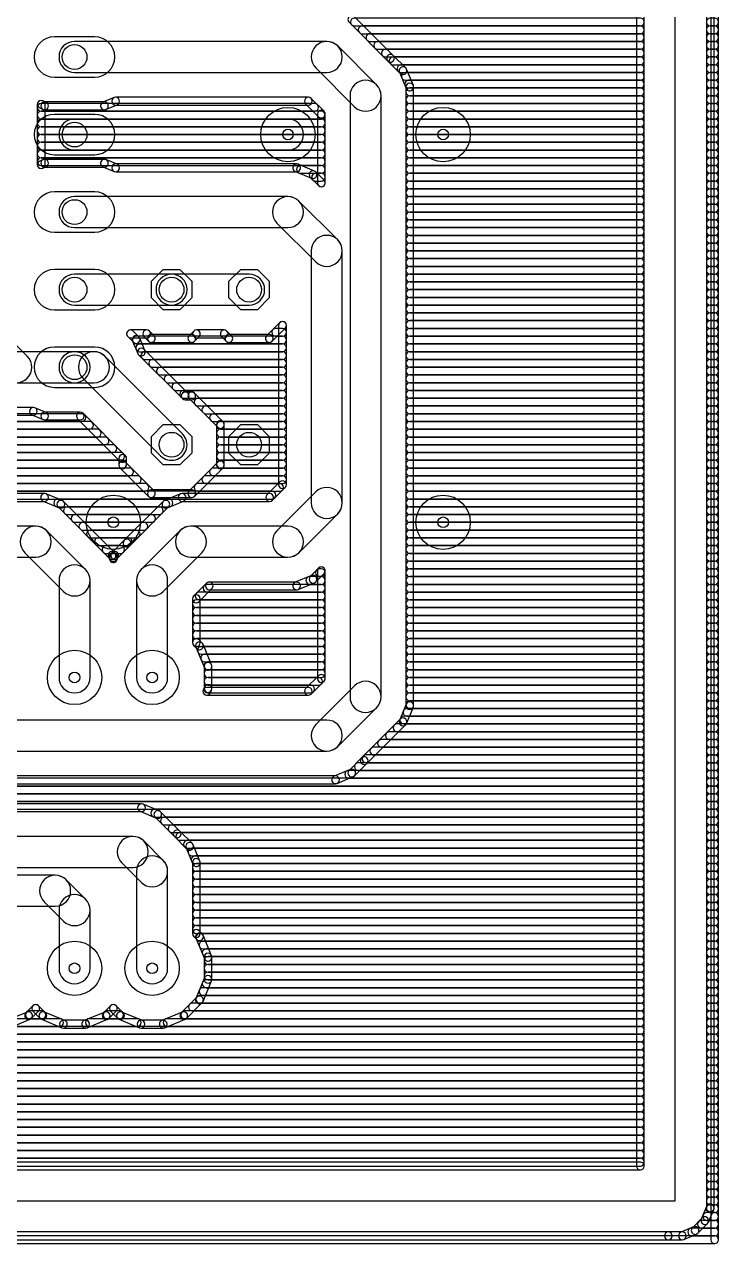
# Model space of a CAD drawing. Extents: x 43.1 to 124.6, y -1.4 to 78.4.
# Drawn here: x 101.86 to 124.59, y -1.4 to 38.53 of the extents above; entities that cross this region are included whole.
import ezdxf

# ---------------------------------------------------------------- set-up
doc = ezdxf.new("R2010")
doc.units = 0
for name, color, linetype in [('16', 175, 'CONTINUOUS'), ('17', 82, 'CONTINUOUS'), ('18', 82, 'CONTINUOUS'), ('20', 30, 'CONTINUOUS'), ('44', 253, 'CONTINUOUS')]:
    doc.layers.add(name, color=color, linetype=linetype)

# ---------------------------------------------------------------- blocks, each defined once
blk = doc.blocks.new('LONGP100')
blk.add_lwpolyline([(-0.5, -0.5), (0.5, -0.5, 1), (0.5, 0.5), (-0.5, 0.5, 1)], format="xyb", close=True)
blk = doc.blocks.new('OCTAGONP')
blk.add_lwpolyline([(-0.5, -0.2071), (-0.5, 0.2071), (-0.2071, 0.5), (0.2071, 0.5), (0.5, 0.2071), (0.5, -0.2071), (0.2071, -0.5), (-0.2071, -0.5)], close=True)
blk = doc.blocks.new('ROUNDV')
blk.add_circle((0, 0), 0.5)

msp = doc.modelspace()

# ---------------------------------------------------------------- linework, layer by layer
at = {"layer": '16'}
for points in [[(124.44, -0.2274), (124.44, 78.105, 1), (124.186, 78.105), (124.186, -0.2274, 1)], [(124.333, 78.105), (124.333, -1.27, 1), (124.587, -1.27), (124.587, 78.105, 1)], [(121.9, 77.267), (121.9, 1.143, 1), (122.154, 1.143), (122.154, 77.267, 1)], [(113.9399, 37.5122), (112.6699, 38.7822, 1), (112.4903, 38.6026), (113.7603, 37.3326, 1)], [(112.6645, 38.481), (122.027, 38.481, 1), (122.027, 38.735), (112.6645, 38.735, 1)], [(124.313, 38.481), (124.46, 38.481, 1), (124.46, 38.735), (124.313, 38.735, 1)], [(112.9185, 38.227), (122.027, 38.227, 1), (122.027, 38.481), (112.9185, 38.481, 1)], [(124.313, 38.227), (124.46, 38.227, 1), (124.46, 38.481), (124.313, 38.481, 1)], [(103.505, 36.957), (111.76, 36.957, 1), (111.76, 37.973), (103.505, 37.973, 1)], [(111.4008, 37.1058), (112.6708, 35.8358, 1), (113.3892, 36.5542), (112.1192, 37.8242, 1)], [(113.1725, 37.973), (122.027, 37.973, 1), (122.027, 38.227), (113.1725, 38.227, 1)], [(113.4265, 37.719), (122.027, 37.719, 1), (122.027, 37.973), (113.4265, 37.973, 1)], [(124.313, 37.973), (124.46, 37.973, 1), (124.46, 38.227), (124.313, 38.227, 1)], [(124.313, 37.719), (124.46, 37.719, 1), (124.46, 37.973), (124.313, 37.973, 1)], [(113.6805, 37.465), (122.027, 37.465, 1), (122.027, 37.719), (113.6805, 37.719, 1)], [(114.3472, 37.1049), (113.9399, 37.5122, 1), (113.7603, 37.3326), (114.1676, 36.9253, 1)], [(124.313, 37.465), (124.46, 37.465, 1), (124.46, 37.719), (124.313, 37.719, 1)], [(113.9345, 37.211), (122.027, 37.211, 1), (122.027, 37.465), (113.9345, 37.465, 1)], [(114.1885, 36.957), (122.027, 36.957, 1), (122.027, 37.211), (114.1885, 37.211, 1)], [(114.5951, 36.5316), (114.3747, 37.0637, 1), (114.1401, 36.9665), (114.3605, 36.4344, 1)], [(124.313, 37.211), (124.46, 37.211, 1), (124.46, 37.465), (124.313, 37.465, 1)], [(124.313, 36.957), (124.46, 36.957, 1), (124.46, 37.211), (124.313, 37.211, 1)], [(114.3341, 36.703), (122.027, 36.703, 1), (122.027, 36.957), (114.3341, 36.957, 1)], [(124.313, 36.703), (124.46, 36.703, 1), (124.46, 36.957), (124.313, 36.957, 1)], [(112.522, 36.195), (112.522, 16.51, 1), (113.538, 16.51), (113.538, 36.195, 1)], [(114.4393, 36.449), (122.027, 36.449, 1), (122.027, 36.703), (114.4393, 36.703, 1)], [(114.6048, 16.222), (114.6048, 36.483, 1), (114.3508, 36.483), (114.3508, 16.222, 1)], [(114.4778, 36.195), (122.027, 36.195, 1), (122.027, 36.449), (114.4778, 36.449, 1)], [(124.313, 36.449), (124.46, 36.449, 1), (124.46, 36.703), (124.313, 36.703, 1)], [(124.313, 36.195), (124.46, 36.195, 1), (124.46, 36.449), (124.313, 36.449, 1)], [(102.5398, 33.9382), (102.5398, 35.9118, 1), (102.2858, 35.9118), (102.2858, 33.9382, 1)], [(102.3642, 35.7945), (102.4777, 35.7475, 1), (102.5749, 35.9821), (102.4614, 36.0291, 1)], [(102.4128, 35.687), (111.3635, 35.687, 1), (111.3635, 35.941), (102.4128, 35.941, 1)], [(102.5263, 35.7378), (104.4837, 35.7378, 1), (104.4837, 35.9918), (102.5263, 35.9918, 1)], [(104.5323, 35.7475), (104.9002, 35.8999, 1), (104.803, 36.1345), (104.4351, 35.9821, 1)], [(104.8516, 35.8902), (111.1603, 35.8902, 1), (111.1603, 36.1442), (104.8516, 36.1442, 1)], [(111.0705, 35.9274), (111.4924, 35.5055, 1), (111.672, 35.6851), (111.2501, 36.107, 1)], [(114.4778, 35.941), (122.027, 35.941, 1), (122.027, 36.195), (114.4778, 36.195, 1)], [(114.4778, 35.687), (122.027, 35.687, 1), (122.027, 35.941), (114.4778, 35.941, 1)], [(124.313, 35.941), (124.46, 35.941, 1), (124.46, 36.195), (124.313, 36.195, 1)], [(124.313, 35.687), (124.46, 35.687, 1), (124.46, 35.941), (124.313, 35.941, 1)], [(102.4128, 35.433), (111.5822, 35.433, 1), (111.5822, 35.687), (102.4128, 35.687, 1)], [(111.4552, 35.5953), (111.4552, 33.3403, 1), (111.7092, 33.3403), (111.7092, 35.5953, 1)], [(114.4778, 35.433), (122.027, 35.433, 1), (122.027, 35.687), (114.4778, 35.687, 1)], [(124.313, 35.433), (124.46, 35.433, 1), (124.46, 35.687), (124.313, 35.687, 1)], [(102.4128, 35.179), (111.5822, 35.179, 1), (111.5822, 35.433), (102.4128, 35.433, 1)], [(102.4128, 34.925), (111.5822, 34.925, 1), (111.5822, 35.179), (102.4128, 35.179, 1)], [(103.505, 34.417), (110.49, 34.417, 1), (110.49, 35.433), (103.505, 35.433, 1)], [(114.4778, 35.179), (122.027, 35.179, 1), (122.027, 35.433), (114.4778, 35.433, 1)], [(114.4778, 34.925), (122.027, 34.925, 1), (122.027, 35.179), (114.4778, 35.179, 1)], [(124.313, 35.179), (124.46, 35.179, 1), (124.46, 35.433), (124.313, 35.433, 1)], [(124.313, 34.925), (124.46, 34.925, 1), (124.46, 35.179), (124.313, 35.179, 1)], [(102.4128, 34.671), (111.5822, 34.671, 1), (111.5822, 34.925), (102.4128, 34.925, 1)], [(114.4778, 34.671), (122.027, 34.671, 1), (122.027, 34.925), (114.4778, 34.925, 1)], [(124.313, 34.671), (124.46, 34.671, 1), (124.46, 34.925), (124.313, 34.925, 1)], [(102.4128, 34.417), (111.5822, 34.417, 1), (111.5822, 34.671), (102.4128, 34.671, 1)], [(102.4128, 34.163), (111.5822, 34.163, 1), (111.5822, 34.417), (102.4128, 34.417, 1)], [(114.4778, 34.417), (122.027, 34.417, 1), (122.027, 34.671), (114.4778, 34.671, 1)], [(114.4778, 34.163), (122.027, 34.163, 1), (122.027, 34.417), (114.4778, 34.417, 1)], [(124.313, 34.417), (124.46, 34.417, 1), (124.46, 34.671), (124.313, 34.671, 1)], [(124.313, 34.163), (124.46, 34.163, 1), (124.46, 34.417), (124.313, 34.417, 1)], [(102.4128, 33.909), (111.5822, 33.909, 1), (111.5822, 34.163), (102.4128, 34.163, 1)], [(102.4777, 34.1025), (102.3642, 34.0555, 1), (102.4614, 33.8208), (102.5749, 33.8679, 1)], [(104.4837, 34.1122), (102.5263, 34.1122, 1), (102.5263, 33.8582), (104.4837, 33.8582, 1)], [(104.9002, 33.9501), (104.5323, 34.1025, 1), (104.4351, 33.8679), (104.803, 33.7155, 1)], [(110.778, 33.9598), (104.8516, 33.9598, 1), (104.8516, 33.7058), (110.778, 33.7058, 1)], [(111.3587, 33.7297), (110.8266, 33.9501, 1), (110.7294, 33.7155), (111.2615, 33.4951, 1)], [(114.4778, 33.909), (122.027, 33.909, 1), (122.027, 34.163), (114.4778, 34.163, 1)], [(124.313, 33.909), (124.46, 33.909, 1), (124.46, 34.163), (124.313, 34.163, 1)], [(110.9006, 33.655), (111.5822, 33.655, 1), (111.5822, 33.909), (110.9006, 33.909, 1)], [(111.672, 33.4301), (111.3999, 33.7022, 1), (111.2203, 33.5226), (111.4924, 33.2505, 1)], [(111.3945, 33.401), (111.5822, 33.401, 1), (111.5822, 33.655), (111.3945, 33.655, 1)], [(114.4778, 33.655), (122.027, 33.655, 1), (122.027, 33.909), (114.4778, 33.909, 1)], [(114.4778, 33.401), (122.027, 33.401, 1), (122.027, 33.655), (114.4778, 33.655, 1)], [(124.313, 33.655), (124.46, 33.655, 1), (124.46, 33.909), (124.313, 33.909, 1)], [(124.313, 33.401), (124.46, 33.401, 1), (124.46, 33.655), (124.313, 33.655, 1)], [(114.4778, 33.147), (122.027, 33.147, 1), (122.027, 33.401), (114.4778, 33.401, 1)], [(114.4778, 32.893), (122.027, 32.893, 1), (122.027, 33.147), (114.4778, 33.147, 1)], [(124.313, 33.147), (124.46, 33.147, 1), (124.46, 33.401), (124.313, 33.401, 1)], [(124.313, 32.893), (124.46, 32.893, 1), (124.46, 33.147), (124.313, 33.147, 1)], [(103.505, 31.877), (110.49, 31.877, 1), (110.49, 32.893), (103.505, 32.893, 1)], [(110.1308, 32.0258), (111.4008, 30.7558, 1), (112.1192, 31.4742), (110.8492, 32.7442, 1)], [(114.4778, 32.639), (122.027, 32.639, 1), (122.027, 32.893), (114.4778, 32.893, 1)], [(124.313, 32.639), (124.46, 32.639, 1), (124.46, 32.893), (124.313, 32.893, 1)], [(114.4778, 32.385), (122.027, 32.385, 1), (122.027, 32.639), (114.4778, 32.639, 1)], [(114.4778, 32.131), (122.027, 32.131, 1), (122.027, 32.385), (114.4778, 32.385, 1)], [(124.313, 32.385), (124.46, 32.385, 1), (124.46, 32.639), (124.313, 32.639, 1)], [(124.313, 32.131), (124.46, 32.131, 1), (124.46, 32.385), (124.313, 32.385, 1)], [(114.4778, 31.877), (122.027, 31.877, 1), (122.027, 32.131), (114.4778, 32.131, 1)], [(124.313, 31.877), (124.46, 31.877, 1), (124.46, 32.131), (124.313, 32.131, 1)], [(111.252, 31.115), (111.252, 22.86, 1), (112.268, 22.86), (112.268, 31.115, 1)], [(114.4778, 31.623), (122.027, 31.623, 1), (122.027, 31.877), (114.4778, 31.877, 1)], [(114.4778, 31.369), (122.027, 31.369, 1), (122.027, 31.623), (114.4778, 31.623, 1)], [(124.313, 31.623), (124.46, 31.623, 1), (124.46, 31.877), (124.313, 31.877, 1)], [(124.313, 31.369), (124.46, 31.369, 1), (124.46, 31.623), (124.313, 31.623, 1)], [(114.4778, 31.115), (122.027, 31.115, 1), (122.027, 31.369), (114.4778, 31.369, 1)], [(124.313, 31.115), (124.46, 31.115, 1), (124.46, 31.369), (124.313, 31.369, 1)], [(114.4778, 30.861), (122.027, 30.861, 1), (122.027, 31.115), (114.4778, 31.115, 1)], [(114.4778, 30.607), (122.027, 30.607, 1), (122.027, 30.861), (114.4778, 30.861, 1)], [(124.313, 30.861), (124.46, 30.861, 1), (124.46, 31.115), (124.313, 31.115, 1)], [(124.313, 30.607), (124.46, 30.607, 1), (124.46, 30.861), (124.313, 30.861, 1)], [(103.505, 29.337), (106.68, 29.337, 1), (106.68, 30.353), (103.505, 30.353, 1)], [(106.68, 29.337), (109.22, 29.337, 1), (109.22, 30.353), (106.68, 30.353, 1)], [(114.4778, 30.353), (122.027, 30.353, 1), (122.027, 30.607), (114.4778, 30.607, 1)], [(114.4778, 30.099), (122.027, 30.099, 1), (122.027, 30.353), (114.4778, 30.353, 1)], [(124.313, 30.353), (124.46, 30.353, 1), (124.46, 30.607), (124.313, 30.607, 1)], [(124.313, 30.099), (124.46, 30.099, 1), (124.46, 30.353), (124.313, 30.353, 1)], [(114.4778, 29.845), (122.027, 29.845, 1), (122.027, 30.099), (114.4778, 30.099, 1)], [(124.313, 29.845), (124.46, 29.845, 1), (124.46, 30.099), (124.313, 30.099, 1)], [(114.4778, 29.591), (122.027, 29.591, 1), (122.027, 29.845), (114.4778, 29.845, 1)], [(114.4778, 29.337), (122.027, 29.337, 1), (122.027, 29.591), (114.4778, 29.591, 1)], [(124.313, 29.591), (124.46, 29.591, 1), (124.46, 29.845), (124.313, 29.845, 1)], [(124.313, 29.337), (124.46, 29.337, 1), (124.46, 29.591), (124.313, 29.591, 1)], [(114.4778, 29.083), (122.027, 29.083, 1), (122.027, 29.337), (114.4778, 29.337, 1)], [(124.313, 29.083), (124.46, 29.083, 1), (124.46, 29.337), (124.313, 29.337, 1)], [(109.9726, 28.155), (110.402, 28.5844, 1), (110.2224, 28.764), (109.793, 28.3346, 1)], [(110.1852, 28.6742), (110.1852, 23.4597, 1), (110.4392, 23.4597), (110.4392, 28.6742, 1)], [(114.4778, 28.829), (122.027, 28.829, 1), (122.027, 29.083), (114.4778, 29.083, 1)], [(114.4778, 28.575), (122.027, 28.575, 1), (122.027, 28.829), (114.4778, 28.829, 1)], [(124.313, 28.829), (124.46, 28.829, 1), (124.46, 29.083), (124.313, 29.083, 1)], [(124.313, 28.575), (124.46, 28.575, 1), (124.46, 28.829), (124.313, 28.829, 1)], [(100.6058, 27.5808), (101.2408, 26.9458, 1), (101.9592, 27.6642), (101.3242, 28.2992, 1)], [(105.6118, 28.3012), (105.426, 28.487, 1), (105.2464, 28.3074), (105.4322, 28.1216, 1)], [(105.3362, 28.2702), (105.8648, 28.2702, 1), (105.8648, 28.5242), (105.3362, 28.5242, 1)], [(105.775, 28.3074), (105.9274, 28.155, 1), (106.107, 28.3346), (105.9546, 28.487, 1)], [(106.0172, 28.1178), (107.3428, 28.1178, 1), (107.3428, 28.3718), (106.0172, 28.3718, 1)], [(107.4326, 28.155), (107.585, 28.3074, 1), (107.4054, 28.487), (107.253, 28.3346, 1)], [(107.4952, 28.2702), (108.4048, 28.2702, 1), (108.4048, 28.5242), (107.4952, 28.5242, 1)], [(108.315, 28.3074), (108.4674, 28.155, 1), (108.647, 28.3346), (108.4946, 28.487, 1)], [(108.5572, 28.1178), (109.8828, 28.1178, 1), (109.8828, 28.3718), (108.5572, 28.3718, 1)], [(110.086, 28.321), (110.3122, 28.321, 1), (110.3122, 28.575), (110.086, 28.575, 1)], [(114.4778, 28.321), (122.027, 28.321, 1), (122.027, 28.575), (114.4778, 28.575, 1)], [(124.313, 28.321), (124.46, 28.321, 1), (124.46, 28.575), (124.313, 28.575, 1)], [(105.8097, 27.8488), (105.6393, 28.26, 1), (105.4046, 28.1628), (105.575, 27.7516, 1)], [(105.5292, 28.067), (110.3122, 28.067, 1), (110.3122, 28.321), (105.5292, 28.321, 1)], [(105.6344, 27.813), (110.3122, 27.813, 1), (110.3122, 28.067), (105.6344, 28.067, 1)], [(114.4778, 28.067), (122.027, 28.067, 1), (122.027, 28.321), (114.4778, 28.321, 1)], [(114.4778, 27.813), (122.027, 27.813, 1), (122.027, 28.067), (114.4778, 28.067, 1)], [(124.313, 28.067), (124.46, 28.067, 1), (124.46, 28.321), (124.313, 28.321, 1)], [(124.313, 27.813), (124.46, 27.813, 1), (124.46, 28.067), (124.313, 28.067, 1)], [(101.6, 26.797), (103.505, 26.797, 1), (103.505, 27.813), (101.6, 27.813, 1)], [(103.505, 26.797), (104.14, 26.797, 1), (104.14, 27.813), (103.505, 27.813, 1)], [(103.7808, 26.9458), (106.3208, 24.4058, 1), (107.0392, 25.1242), (104.4992, 27.6642, 1)], [(107.2171, 26.455), (105.7821, 27.89, 1), (105.6025, 27.7104), (107.0375, 26.2754, 1)], [(105.8065, 27.559), (110.3122, 27.559, 1), (110.3122, 27.813), (105.8065, 27.813, 1)], [(106.0605, 27.305), (110.3122, 27.305, 1), (110.3122, 27.559), (106.0605, 27.559, 1)], [(114.4778, 27.559), (122.027, 27.559, 1), (122.027, 27.813), (114.4778, 27.813, 1)], [(114.4778, 27.305), (122.027, 27.305, 1), (122.027, 27.559), (114.4778, 27.559, 1)], [(124.313, 27.559), (124.46, 27.559, 1), (124.46, 27.813), (124.313, 27.813, 1)], [(124.313, 27.305), (124.46, 27.305, 1), (124.46, 27.559), (124.313, 27.559, 1)], [(106.3145, 27.051), (110.3122, 27.051, 1), (110.3122, 27.305), (106.3145, 27.305, 1)], [(114.4778, 27.051), (122.027, 27.051, 1), (122.027, 27.305), (114.4778, 27.305, 1)], [(124.313, 27.051), (124.46, 27.051, 1), (124.46, 27.305), (124.313, 27.305, 1)], [(106.5685, 26.797), (110.3122, 26.797, 1), (110.3122, 27.051), (106.5685, 27.051, 1)], [(106.8225, 26.543), (110.3122, 26.543, 1), (110.3122, 26.797), (106.8225, 26.797, 1)], [(114.4778, 26.797), (122.027, 26.797, 1), (122.027, 27.051), (114.4778, 27.051, 1)], [(114.4778, 26.543), (122.027, 26.543, 1), (122.027, 26.797), (114.4778, 26.797, 1)], [(124.313, 26.797), (124.46, 26.797, 1), (124.46, 27.051), (124.313, 27.051, 1)], [(124.313, 26.543), (124.46, 26.543, 1), (124.46, 26.797), (124.313, 26.797, 1)], [(107.0765, 26.289), (110.3122, 26.289, 1), (110.3122, 26.543), (107.0765, 26.543, 1)], [(107.3428, 26.4922), (107.1273, 26.4922, 1), (107.1273, 26.2382), (107.3428, 26.2382, 1)], [(108.37, 25.5176), (107.4326, 26.455, 1), (107.253, 26.2754), (108.1904, 25.338, 1)], [(114.4778, 26.289), (122.027, 26.289, 1), (122.027, 26.543), (114.4778, 26.543, 1)], [(124.313, 26.289), (124.46, 26.289, 1), (124.46, 26.543), (124.313, 26.543, 1)], [(101.312, 25.7302), (102.1584, 25.7302, 1), (102.1584, 25.9842), (101.312, 25.9842, 1)], [(102.1098, 25.7399), (102.4777, 25.5875, 1), (102.5749, 25.8221), (102.207, 25.9745, 1)], [(107.546, 26.035), (110.3122, 26.035, 1), (110.3122, 26.289), (107.546, 26.289, 1)], [(107.8, 25.781), (110.3122, 25.781, 1), (110.3122, 26.035), (107.8, 26.035, 1)], [(114.4778, 26.035), (122.027, 26.035, 1), (122.027, 26.289), (114.4778, 26.289, 1)], [(114.4778, 25.781), (122.027, 25.781, 1), (122.027, 26.035), (114.4778, 26.035, 1)], [(124.313, 26.035), (124.46, 26.035, 1), (124.46, 26.289), (124.313, 26.289, 1)], [(124.313, 25.781), (124.46, 25.781, 1), (124.46, 26.035), (124.313, 26.035, 1)], [(95.6465, 25.527), (103.7435, 25.527, 1), (103.7435, 25.781), (95.6465, 25.781, 1)], [(102.5263, 25.5778), (103.6927, 25.5778, 1), (103.6927, 25.8318), (102.5263, 25.8318, 1)], [(103.6029, 25.615), (104.99, 24.2279, 1), (105.1696, 24.4075), (103.7825, 25.7946, 1)], [(108.054, 25.527), (110.3122, 25.527, 1), (110.3122, 25.781), (108.054, 25.781, 1)], [(108.4072, 24.1022), (108.4072, 25.4278, 1), (108.1532, 25.4278), (108.1532, 24.1022, 1)], [(114.4778, 25.527), (122.027, 25.527, 1), (122.027, 25.781), (114.4778, 25.781, 1)], [(124.313, 25.527), (124.46, 25.527, 1), (124.46, 25.781), (124.313, 25.781, 1)], [(95.1385, 25.019), (104.2515, 25.019, 1), (104.2515, 25.273), (95.1385, 25.273, 1)], [(95.3925, 25.273), (103.9975, 25.273, 1), (103.9975, 25.527), (95.3925, 25.527, 1)], [(108.2802, 25.273), (110.3122, 25.273, 1), (110.3122, 25.527), (108.2802, 25.527, 1)], [(108.2802, 25.019), (110.3122, 25.019, 1), (110.3122, 25.273), (108.2802, 25.273, 1)], [(114.4778, 25.273), (122.027, 25.273, 1), (122.027, 25.527), (114.4778, 25.527, 1)], [(114.4778, 25.019), (122.027, 25.019, 1), (122.027, 25.273), (114.4778, 25.273, 1)], [(124.313, 25.273), (124.46, 25.273, 1), (124.46, 25.527), (124.313, 25.527, 1)], [(124.313, 25.019), (124.46, 25.019, 1), (124.46, 25.273), (124.313, 25.273, 1)], [(94.6305, 24.511), (104.7595, 24.511, 1), (104.7595, 24.765), (94.6305, 24.765, 1)], [(94.8845, 24.765), (104.5055, 24.765, 1), (104.5055, 25.019), (94.8845, 25.019, 1)], [(108.2802, 24.765), (110.3122, 24.765, 1), (110.3122, 25.019), (108.2802, 25.019, 1)], [(108.2802, 24.511), (110.3122, 24.511, 1), (110.3122, 24.765), (108.2802, 24.765, 1)], [(114.4778, 24.765), (122.027, 24.765, 1), (122.027, 25.019), (114.4778, 25.019, 1)], [(114.4778, 24.511), (122.027, 24.511, 1), (122.027, 24.765), (114.4778, 24.765, 1)], [(124.313, 24.765), (124.46, 24.765, 1), (124.46, 25.019), (124.313, 25.019, 1)], [(124.313, 24.511), (124.46, 24.511, 1), (124.46, 24.765), (124.313, 24.765, 1)], [(94.3765, 24.257), (105.0135, 24.257, 1), (105.0135, 24.511), (94.3765, 24.511, 1)], [(104.9528, 24.3177), (104.9528, 24.1022, 1), (105.2068, 24.1022), (105.2068, 24.3177, 1)], [(108.2802, 24.257), (110.3122, 24.257, 1), (110.3122, 24.511), (108.2802, 24.511, 1)], [(114.4778, 24.257), (122.027, 24.257, 1), (122.027, 24.511), (114.4778, 24.511, 1)], [(124.313, 24.257), (124.46, 24.257, 1), (124.46, 24.511), (124.313, 24.511, 1)], [(94.084, 23.749), (105.306, 23.749, 1), (105.306, 24.003), (94.084, 24.003, 1)], [(94.3102, 24.003), (105.0798, 24.003, 1), (105.0798, 24.257), (94.3102, 24.257, 1)], [(104.99, 24.0124), (105.9274, 23.075, 1), (106.107, 23.2546), (105.1696, 24.192, 1)], [(107.4326, 23.075), (108.37, 24.0124, 1), (108.1904, 24.192), (107.253, 23.2546, 1)], [(108.054, 23.749), (110.3122, 23.749, 1), (110.3122, 24.003), (108.054, 24.003, 1)], [(108.2802, 24.003), (110.3122, 24.003, 1), (110.3122, 24.257), (108.2802, 24.257, 1)], [(114.4778, 24.003), (122.027, 24.003, 1), (122.027, 24.257), (114.4778, 24.257, 1)], [(114.4778, 23.749), (122.027, 23.749, 1), (122.027, 24.003), (114.4778, 24.003, 1)], [(124.313, 24.003), (124.46, 24.003, 1), (124.46, 24.257), (124.313, 24.257, 1)], [(124.313, 23.749), (124.46, 23.749, 1), (124.46, 24.003), (124.313, 24.003, 1)], [(93.83, 23.495), (105.56, 23.495, 1), (105.56, 23.749), (93.83, 23.749, 1)], [(107.8, 23.495), (110.3122, 23.495, 1), (110.3122, 23.749), (107.8, 23.749, 1)], [(110.2224, 23.5495), (109.8005, 23.1276, 1), (109.9801, 22.948), (110.402, 23.3699, 1)], [(114.4778, 23.495), (122.027, 23.495, 1), (122.027, 23.749), (114.4778, 23.749, 1)], [(124.313, 23.495), (124.46, 23.495, 1), (124.46, 23.749), (124.313, 23.749, 1)], [(90.0585, 22.987), (109.9665, 22.987, 1), (109.9665, 23.241), (90.0585, 23.241, 1)], [(102.523, 23.1648), (90.1347, 23.1648, 1), (90.1347, 22.9108), (102.523, 22.9108, 1)], [(93.576, 23.241), (105.814, 23.241, 1), (105.814, 23.495), (93.576, 23.495, 1)], [(103.1037, 22.9347), (102.5716, 23.1551, 1), (102.4744, 22.9205), (103.0065, 22.7001, 1)], [(106.0172, 23.0378), (107.3428, 23.0378, 1), (107.3428, 23.2918), (106.0172, 23.2918, 1)], [(106.9784, 23.1551), (106.4463, 22.9347, 1), (106.5435, 22.7001), (107.0756, 22.9205, 1)], [(109.8903, 23.1648), (107.027, 23.1648, 1), (107.027, 22.9108), (109.8903, 22.9108, 1)], [(107.546, 23.241), (110.2205, 23.241, 1), (110.2205, 23.495), (107.546, 23.495, 1)], [(111.4008, 23.2192), (110.1308, 21.9492, 1), (110.8492, 21.2308), (112.1192, 22.5008, 1)], [(114.4778, 23.241), (122.027, 23.241, 1), (122.027, 23.495), (114.4778, 23.495, 1)], [(114.4778, 22.987), (122.027, 22.987, 1), (122.027, 23.241), (114.4778, 23.241, 1)], [(124.313, 23.241), (124.46, 23.241, 1), (124.46, 23.495), (124.313, 23.495, 1)], [(124.313, 22.987), (124.46, 22.987, 1), (124.46, 23.241), (124.313, 23.241, 1)], [(102.9522, 22.733), (106.5978, 22.733, 1), (106.5978, 22.987), (102.9522, 22.987, 1)], [(104.8222, 21.2299), (103.1449, 22.9072, 1), (102.9653, 22.7276), (104.6426, 21.0503, 1)], [(106.4051, 22.9072), (105.1351, 21.6372, 1), (105.3147, 21.4576), (106.5847, 22.7276, 1)], [(114.4778, 22.733), (122.027, 22.733, 1), (122.027, 22.987), (114.4778, 22.987, 1)], [(124.313, 22.733), (124.46, 22.733, 1), (124.46, 22.987), (124.313, 22.987, 1)], [(103.2665, 22.479), (106.2835, 22.479, 1), (106.2835, 22.733), (103.2665, 22.733, 1)], [(103.5205, 22.225), (106.0295, 22.225, 1), (106.0295, 22.479), (103.5205, 22.479, 1)], [(114.4778, 22.479), (122.027, 22.479, 1), (122.027, 22.733), (114.4778, 22.733, 1)], [(114.4778, 22.225), (122.027, 22.225, 1), (122.027, 22.479), (114.4778, 22.479, 1)], [(124.313, 22.479), (124.46, 22.479, 1), (124.46, 22.733), (124.313, 22.733, 1)], [(124.313, 22.225), (124.46, 22.225, 1), (124.46, 22.479), (124.313, 22.479, 1)], [(89.535, 21.082), (102.235, 21.082, 1), (102.235, 22.098), (89.535, 22.098, 1)], [(101.8758, 21.2308), (103.1458, 19.9608, 1), (103.8642, 20.6792), (102.5942, 21.9492, 1)], [(103.7745, 21.971), (105.7755, 21.971, 1), (105.7755, 22.225), (103.7745, 22.225, 1)], [(104.0285, 21.717), (105.5215, 21.717, 1), (105.5215, 21.971), (104.0285, 21.971, 1)], [(106.9558, 21.9492), (105.6858, 20.6792, 1), (106.4042, 19.9608), (107.6742, 21.2308, 1)], [(110.49, 22.098), (107.315, 22.098, 1), (107.315, 21.082), (110.49, 21.082, 1)], [(114.4778, 21.971), (122.027, 21.971, 1), (122.027, 22.225), (114.4778, 22.225, 1)], [(114.4778, 21.717), (122.027, 21.717, 1), (122.027, 21.971), (114.4778, 21.971, 1)], [(124.313, 21.971), (124.46, 21.971, 1), (124.46, 22.225), (124.313, 22.225, 1)], [(124.313, 21.717), (124.46, 21.717, 1), (124.46, 21.971), (124.313, 21.971, 1)], [(104.2825, 21.463), (105.2675, 21.463, 1), (105.2675, 21.717), (104.2825, 21.717, 1)], [(105.1351, 21.6372), (104.7278, 21.2299, 1), (104.9074, 21.0503), (105.3147, 21.4576, 1)], [(114.4778, 21.463), (122.027, 21.463, 1), (122.027, 21.717), (114.4778, 21.717, 1)], [(124.313, 21.463), (124.46, 21.463, 1), (124.46, 21.717), (124.313, 21.717, 1)], [(104.5365, 21.209), (105.0135, 21.209, 1), (105.0135, 21.463), (104.5365, 21.463, 1)], [(104.8923, 21.0858), (104.8497, 21.1887, 1), (104.6151, 21.0915), (104.6577, 20.9886, 1)], [(104.7565, 20.955), (104.7935, 20.955, 1), (104.7935, 21.209), (104.7565, 21.209, 1)], [(104.7003, 21.1887), (104.6577, 21.0858, 1), (104.8923, 20.9886), (104.9349, 21.0915, 1)], [(114.4778, 21.209), (122.027, 21.209, 1), (122.027, 21.463), (114.4778, 21.463, 1)], [(114.4778, 20.955), (122.027, 20.955, 1), (122.027, 21.209), (114.4778, 21.209, 1)], [(124.313, 21.209), (124.46, 21.209, 1), (124.46, 21.463), (124.313, 21.463, 1)], [(124.313, 20.955), (124.46, 20.955, 1), (124.46, 21.209), (124.313, 21.209, 1)], [(102.997, 20.32), (102.997, 17.145, 1), (104.013, 17.145), (104.013, 20.32, 1)], [(105.537, 20.32), (105.537, 17.145, 1), (106.553, 17.145), (106.553, 20.32, 1)], [(114.4778, 20.701), (122.027, 20.701, 1), (122.027, 20.955), (114.4778, 20.955, 1)], [(124.313, 20.701), (124.46, 20.701, 1), (124.46, 20.955), (124.313, 20.955, 1)], [(110.8266, 20.0249), (111.3587, 20.2453, 1), (111.2615, 20.4799), (110.7294, 20.2595, 1)], [(111.2072, 20.193), (111.5822, 20.193, 1), (111.5822, 20.447), (111.2072, 20.447, 1)], [(111.3999, 20.2728), (111.672, 20.5449, 1), (111.4924, 20.7245), (111.2203, 20.4524, 1)], [(111.5215, 20.447), (111.5822, 20.447, 1), (111.5822, 20.701), (111.5215, 20.701, 1)], [(111.4552, 20.6347), (111.4552, 17.1097, 1), (111.7092, 17.1097), (111.7092, 20.6347, 1)], [(114.4778, 20.447), (122.027, 20.447, 1), (122.027, 20.701), (114.4778, 20.701, 1)], [(114.4778, 20.193), (122.027, 20.193, 1), (122.027, 20.447), (114.4778, 20.447, 1)], [(124.313, 20.447), (124.46, 20.447, 1), (124.46, 20.701), (124.313, 20.701, 1)], [(124.313, 20.193), (124.46, 20.193, 1), (124.46, 20.447), (124.313, 20.447, 1)], [(107.5826, 19.6305), (108.0045, 20.0524, 1), (107.8249, 20.232), (107.403, 19.8101, 1)], [(107.8385, 19.939), (111.5822, 19.939, 1), (111.5822, 20.193), (107.8385, 20.193, 1)], [(107.9147, 20.0152), (110.778, 20.0152, 1), (110.778, 20.2692), (107.9147, 20.2692, 1)], [(114.4778, 19.939), (122.027, 19.939, 1), (122.027, 20.193), (114.4778, 20.193, 1)], [(124.313, 19.939), (124.46, 19.939, 1), (124.46, 20.193), (124.313, 20.193, 1)], [(107.6198, 18.2835), (107.6198, 19.7203, 1), (107.3658, 19.7203), (107.3658, 18.2835, 1)], [(107.4928, 19.431), (111.5822, 19.431, 1), (111.5822, 19.685), (107.4928, 19.685, 1)], [(107.5845, 19.685), (111.5822, 19.685, 1), (111.5822, 19.939), (107.5845, 19.939, 1)], [(114.4778, 19.685), (122.027, 19.685, 1), (122.027, 19.939), (114.4778, 19.939, 1)], [(114.4778, 19.431), (122.027, 19.431, 1), (122.027, 19.685), (114.4778, 19.685, 1)], [(124.313, 19.685), (124.46, 19.685, 1), (124.46, 19.939), (124.313, 19.939, 1)], [(124.313, 19.431), (124.46, 19.431, 1), (124.46, 19.685), (124.313, 19.685, 1)], [(107.4928, 19.177), (111.5822, 19.177, 1), (111.5822, 19.431), (107.4928, 19.431, 1)], [(107.4928, 18.923), (111.5822, 18.923, 1), (111.5822, 19.177), (107.4928, 19.177, 1)], [(114.4778, 19.177), (122.027, 19.177, 1), (122.027, 19.431), (114.4778, 19.431, 1)], [(114.4778, 18.923), (122.027, 18.923, 1), (122.027, 19.177), (114.4778, 19.177, 1)], [(124.313, 19.177), (124.46, 19.177, 1), (124.46, 19.431), (124.313, 19.431, 1)], [(124.313, 18.923), (124.46, 18.923, 1), (124.46, 19.177), (124.313, 19.177, 1)], [(107.4928, 18.669), (111.5822, 18.669, 1), (111.5822, 18.923), (107.4928, 18.923, 1)], [(114.4778, 18.669), (122.027, 18.669, 1), (122.027, 18.923), (114.4778, 18.923, 1)], [(124.313, 18.669), (124.46, 18.669, 1), (124.46, 18.923), (124.313, 18.923, 1)], [(107.4928, 18.415), (111.5822, 18.415, 1), (111.5822, 18.669), (107.4928, 18.669, 1)], [(107.4928, 18.161), (111.5822, 18.161, 1), (111.5822, 18.415), (107.4928, 18.415, 1)], [(107.6852, 18.2707), (107.5826, 18.3733, 1), (107.403, 18.1937), (107.5056, 18.0911, 1)], [(114.4778, 18.415), (122.027, 18.415, 1), (122.027, 18.669), (114.4778, 18.669, 1)], [(114.4778, 18.161), (122.027, 18.161, 1), (122.027, 18.415), (114.4778, 18.415, 1)], [(124.313, 18.415), (124.46, 18.415, 1), (124.46, 18.669), (124.313, 18.669, 1)], [(124.313, 18.161), (124.46, 18.161, 1), (124.46, 18.415), (124.313, 18.415, 1)], [(107.9911, 17.5574), (107.7127, 18.2295, 1), (107.478, 18.1323), (107.7565, 17.4602, 1)], [(107.6562, 17.907), (111.5822, 17.907, 1), (111.5822, 18.161), (107.6562, 18.161, 1)], [(114.4778, 17.907), (122.027, 17.907, 1), (122.027, 18.161), (114.4778, 18.161, 1)], [(124.313, 17.907), (124.46, 17.907, 1), (124.46, 18.161), (124.313, 18.161, 1)], [(107.7615, 17.653), (111.5822, 17.653, 1), (111.5822, 17.907), (107.7615, 17.907, 1)], [(107.8667, 17.399), (111.5822, 17.399, 1), (111.5822, 17.653), (107.8667, 17.653, 1)], [(108.0008, 16.7812), (108.0008, 17.5088, 1), (107.7468, 17.5088), (107.7468, 16.7812, 1)], [(114.4778, 17.653), (122.027, 17.653, 1), (122.027, 17.907), (114.4778, 17.907, 1)], [(114.4778, 17.399), (122.027, 17.399, 1), (122.027, 17.653), (114.4778, 17.653, 1)], [(124.313, 17.653), (124.46, 17.653, 1), (124.46, 17.907), (124.313, 17.907, 1)], [(124.313, 17.399), (124.46, 17.399, 1), (124.46, 17.653), (124.313, 17.653, 1)], [(107.8738, 17.145), (111.5822, 17.145, 1), (111.5822, 17.399), (107.8738, 17.399, 1)], [(111.4924, 17.1995), (111.0705, 16.7776, 1), (111.2501, 16.598), (111.672, 17.0199, 1)], [(114.4778, 17.145), (122.027, 17.145, 1), (122.027, 17.399), (114.4778, 17.399, 1)], [(124.313, 17.145), (124.46, 17.145, 1), (124.46, 17.399), (124.313, 17.399, 1)], [(107.9524, 16.6392), (107.9911, 16.7326, 1), (107.7565, 16.8298), (107.7178, 16.7364, 1)], [(111.1603, 16.8148), (107.8351, 16.8148, 1), (107.8351, 16.5608), (111.1603, 16.5608, 1)], [(107.8667, 16.637), (111.2365, 16.637, 1), (111.2365, 16.891), (107.8667, 16.891, 1)], [(107.8738, 16.891), (111.4905, 16.891, 1), (111.4905, 17.145), (107.8738, 17.145, 1)], [(112.6708, 16.8692), (111.4008, 15.5992, 1), (112.1192, 14.8808), (113.3892, 16.1508, 1)], [(114.4778, 16.891), (122.027, 16.891, 1), (122.027, 17.145), (114.4778, 17.145, 1)], [(114.4778, 16.637), (122.027, 16.637, 1), (122.027, 16.891), (114.4778, 16.891, 1)], [(124.313, 16.891), (124.46, 16.891, 1), (124.46, 17.145), (124.313, 17.145, 1)], [(124.313, 16.637), (124.46, 16.637, 1), (124.46, 16.891), (124.313, 16.891, 1)], [(114.4778, 16.383), (122.027, 16.383, 1), (122.027, 16.637), (114.4778, 16.637, 1)], [(114.4778, 16.129), (122.027, 16.129, 1), (122.027, 16.383), (114.4778, 16.383, 1)], [(124.313, 16.383), (124.46, 16.383, 1), (124.46, 16.637), (124.313, 16.637, 1)], [(124.313, 16.129), (124.46, 16.129, 1), (124.46, 16.383), (124.313, 16.383, 1)], [(114.3747, 15.6413), (114.5951, 16.1734, 1), (114.3605, 16.2706), (114.1401, 15.7385, 1)], [(114.3867, 15.875), (122.027, 15.875, 1), (122.027, 16.129), (114.3867, 16.129, 1)], [(124.313, 15.875), (124.46, 15.875, 1), (124.46, 16.129), (124.313, 16.129, 1)], [(111.76, 15.748), (97.155, 15.748, 1), (97.155, 14.732), (111.76, 14.732, 1)], [(113.0772, 14.3301), (114.3472, 15.6001, 1), (114.1676, 15.7797), (112.8976, 14.5097, 1)], [(114.0615, 15.367), (122.027, 15.367, 1), (122.027, 15.621), (114.0615, 15.621, 1)], [(114.2815, 15.621), (122.027, 15.621, 1), (122.027, 15.875), (114.2815, 15.875, 1)], [(124.313, 15.621), (124.46, 15.621, 1), (124.46, 15.875), (124.313, 15.875, 1)], [(124.313, 15.367), (124.46, 15.367, 1), (124.46, 15.621), (124.313, 15.621, 1)], [(113.8075, 15.113), (122.027, 15.113, 1), (122.027, 15.367), (113.8075, 15.367, 1)], [(124.313, 15.113), (124.46, 15.113, 1), (124.46, 15.367), (124.313, 15.367, 1)], [(113.2995, 14.605), (122.027, 14.605, 1), (122.027, 14.859), (113.2995, 14.859, 1)], [(113.5535, 14.859), (122.027, 14.859, 1), (122.027, 15.113), (113.5535, 15.113, 1)], [(124.313, 14.859), (124.46, 14.859, 1), (124.46, 15.113), (124.313, 15.113, 1)], [(124.313, 14.605), (124.46, 14.605, 1), (124.46, 14.859), (124.313, 14.859, 1)], [(112.6699, 13.9228), (113.0772, 14.3301, 1), (112.8976, 14.5097), (112.4903, 14.1024, 1)], [(113.0455, 14.351), (122.027, 14.351, 1), (122.027, 14.605), (113.0455, 14.605, 1)], [(124.313, 14.351), (124.46, 14.351, 1), (124.46, 14.605), (124.313, 14.605, 1)], [(112.0966, 13.6749), (112.6287, 13.8953, 1), (112.5315, 14.1299), (111.9994, 13.9095, 1)], [(112.4772, 13.843), (122.027, 13.843, 1), (122.027, 14.097), (112.4772, 14.097, 1)], [(112.7915, 14.097), (122.027, 14.097, 1), (122.027, 14.351), (112.7915, 14.351, 1)], [(124.313, 14.097), (124.46, 14.097, 1), (124.46, 14.351), (124.313, 14.351, 1)], [(124.313, 13.843), (124.46, 13.843, 1), (124.46, 14.097), (124.313, 14.097, 1)], [(95.6029, 13.335), (122.027, 13.335, 1), (122.027, 13.589), (95.6029, 13.589, 1)], [(95.6738, 13.589), (122.027, 13.589, 1), (122.027, 13.843), (95.6738, 13.843, 1)], [(96.867, 13.6652), (112.048, 13.6652, 1), (112.048, 13.9192), (96.867, 13.9192, 1)], [(124.313, 13.589), (124.46, 13.589, 1), (124.46, 13.843), (124.313, 13.843, 1)], [(124.313, 13.335), (124.46, 13.335, 1), (124.46, 13.589), (124.313, 13.589, 1)], [(95.4977, 13.081), (122.027, 13.081, 1), (122.027, 13.335), (95.4977, 13.335, 1)], [(124.313, 13.081), (124.46, 13.081, 1), (124.46, 13.335), (124.313, 13.335, 1)], [(95.4278, 12.827), (122.027, 12.827, 1), (122.027, 13.081), (95.4278, 13.081, 1)], [(105.698, 13.0048), (95.4278, 13.0048, 1), (95.4278, 12.7508), (105.698, 12.7508, 1)], [(106.2787, 12.7747), (105.7466, 12.9951, 1), (105.6494, 12.7605), (106.1815, 12.5401, 1)], [(106.1272, 12.573), (122.027, 12.573, 1), (122.027, 12.827), (106.1272, 12.827, 1)], [(106.9549, 12.1122), (106.3199, 12.7472, 1), (106.1403, 12.5676), (106.7753, 11.9326, 1)], [(124.313, 12.827), (124.46, 12.827, 1), (124.46, 13.081), (124.313, 13.081, 1)], [(124.313, 12.573), (124.46, 12.573, 1), (124.46, 12.827), (124.313, 12.827, 1)], [(106.4415, 12.319), (122.027, 12.319, 1), (122.027, 12.573), (106.4415, 12.573, 1)], [(124.313, 12.319), (124.46, 12.319, 1), (124.46, 12.573), (124.313, 12.573, 1)], [(106.6955, 12.065), (122.027, 12.065, 1), (122.027, 12.319), (106.6955, 12.319, 1)], [(107.3622, 11.7049), (106.9549, 12.1122, 1), (106.7753, 11.9326), (107.1826, 11.5253, 1)], [(106.9495, 11.811), (122.027, 11.811, 1), (122.027, 12.065), (106.9495, 12.065, 1)], [(124.313, 12.065), (124.46, 12.065, 1), (124.46, 12.319), (124.313, 12.319, 1)], [(124.313, 11.811), (124.46, 11.811, 1), (124.46, 12.065), (124.313, 12.065, 1)], [(94.615, 10.922), (105.41, 10.922, 1), (105.41, 11.938), (94.615, 11.938, 1)], [(105.0508, 11.0708), (105.6858, 10.4358, 1), (106.4042, 11.1542), (105.7692, 11.7892, 1)], [(107.2035, 11.557), (122.027, 11.557, 1), (122.027, 11.811), (107.2035, 11.811, 1)], [(107.6101, 11.1316), (107.3897, 11.6637, 1), (107.1551, 11.5665), (107.3755, 11.0344, 1)], [(124.313, 11.557), (124.46, 11.557, 1), (124.46, 11.811), (124.313, 11.811, 1)], [(105.537, 10.795), (105.537, 7.62, 1), (106.553, 7.62), (106.553, 10.795, 1)], [(107.3491, 11.303), (122.027, 11.303, 1), (122.027, 11.557), (107.3491, 11.557, 1)], [(107.4543, 11.049), (122.027, 11.049, 1), (122.027, 11.303), (107.4543, 11.303, 1)], [(107.6198, 8.7585), (107.6198, 11.083, 1), (107.3658, 11.083), (107.3658, 8.7585, 1)], [(124.313, 11.303), (124.46, 11.303, 1), (124.46, 11.557), (124.313, 11.557, 1)], [(124.313, 11.049), (124.46, 11.049, 1), (124.46, 11.303), (124.313, 11.303, 1)], [(107.4928, 10.795), (122.027, 10.795, 1), (122.027, 11.049), (107.4928, 11.049, 1)], [(107.4928, 10.541), (122.027, 10.541, 1), (122.027, 10.795), (107.4928, 10.795, 1)], [(124.313, 10.795), (124.46, 10.795, 1), (124.46, 11.049), (124.313, 11.049, 1)], [(124.313, 10.541), (124.46, 10.541, 1), (124.46, 10.795), (124.313, 10.795, 1)], [(92.71, 9.652), (102.87, 9.652, 1), (102.87, 10.668), (92.71, 10.668, 1)], [(102.5108, 9.8008), (103.1458, 9.1658, 1), (103.8642, 9.8842), (103.2292, 10.5192, 1)], [(107.4928, 10.287), (122.027, 10.287, 1), (122.027, 10.541), (107.4928, 10.541, 1)], [(124.313, 10.287), (124.46, 10.287, 1), (124.46, 10.541), (124.313, 10.541, 1)], [(102.997, 9.525), (102.997, 7.62, 1), (104.013, 7.62), (104.013, 9.525, 1)], [(107.4928, 10.033), (122.027, 10.033, 1), (122.027, 10.287), (107.4928, 10.287, 1)], [(107.4928, 9.779), (122.027, 9.779, 1), (122.027, 10.033), (107.4928, 10.033, 1)], [(124.313, 10.033), (124.46, 10.033, 1), (124.46, 10.287), (124.313, 10.287, 1)], [(124.313, 9.779), (124.46, 9.779, 1), (124.46, 10.033), (124.313, 10.033, 1)], [(107.4928, 9.525), (122.027, 9.525, 1), (122.027, 9.779), (107.4928, 9.779, 1)], [(124.313, 9.525), (124.46, 9.525, 1), (124.46, 9.779), (124.313, 9.779, 1)], [(107.4928, 9.271), (122.027, 9.271, 1), (122.027, 9.525), (107.4928, 9.525, 1)], [(107.4928, 9.017), (122.027, 9.017, 1), (122.027, 9.271), (107.4928, 9.271, 1)], [(124.313, 9.271), (124.46, 9.271, 1), (124.46, 9.525), (124.313, 9.525, 1)], [(124.313, 9.017), (124.46, 9.017, 1), (124.46, 9.271), (124.313, 9.271, 1)], [(107.4928, 8.763), (122.027, 8.763, 1), (122.027, 9.017), (107.4928, 9.017, 1)], [(107.6852, 8.7457), (107.5826, 8.8483, 1), (107.403, 8.6687), (107.5056, 8.5661, 1)], [(124.313, 8.763), (124.46, 8.763, 1), (124.46, 9.017), (124.313, 9.017, 1)], [(107.9911, 8.0324), (107.7127, 8.7045, 1), (107.478, 8.6073), (107.7565, 7.9352, 1)], [(107.6036, 8.509), (122.027, 8.509, 1), (122.027, 8.763), (107.6036, 8.763, 1)], [(107.7088, 8.255), (122.027, 8.255, 1), (122.027, 8.509), (107.7088, 8.509, 1)], [(124.313, 8.509), (124.46, 8.509, 1), (124.46, 8.763), (124.313, 8.763, 1)], [(124.313, 8.255), (124.46, 8.255, 1), (124.46, 8.509), (124.313, 8.509, 1)], [(107.8141, 8.001), (122.027, 8.001, 1), (122.027, 8.255), (107.8141, 8.255, 1)], [(108.0008, 7.2562), (108.0008, 7.9838, 1), (107.7468, 7.9838), (107.7468, 7.2562, 1)], [(107.8738, 7.747), (122.027, 7.747, 1), (122.027, 8.001), (107.8738, 8.001, 1)], [(124.313, 8.001), (124.46, 8.001, 1), (124.46, 8.255), (124.313, 8.255, 1)], [(124.313, 7.747), (124.46, 7.747, 1), (124.46, 8.001), (124.313, 8.001, 1)], [(107.8738, 7.493), (122.027, 7.493, 1), (122.027, 7.747), (107.8738, 7.747, 1)], [(124.313, 7.493), (124.46, 7.493, 1), (124.46, 7.747), (124.313, 7.747, 1)], [(107.7127, 6.5355), (107.9911, 7.2076, 1), (107.7565, 7.3048), (107.478, 6.6327, 1)], [(107.8141, 6.985), (122.027, 6.985, 1), (122.027, 7.239), (107.8141, 7.239, 1)], [(107.8738, 7.239), (122.027, 7.239, 1), (122.027, 7.493), (107.8738, 7.493, 1)], [(124.313, 7.239), (124.46, 7.239, 1), (124.46, 7.493), (124.313, 7.493, 1)], [(124.313, 6.985), (124.46, 6.985, 1), (124.46, 7.239), (124.313, 7.239, 1)], [(107.7088, 6.731), (122.027, 6.731, 1), (122.027, 6.985), (107.7088, 6.985, 1)], [(124.313, 6.731), (124.46, 6.731, 1), (124.46, 6.985), (124.313, 6.985, 1)], [(102.0907, 5.9798), (102.3248, 6.2139, 1), (102.1452, 6.3935), (101.9111, 6.1594, 1)], [(102.1452, 6.2139), (102.3793, 5.9798, 1), (102.5589, 6.1594), (102.3248, 6.3935, 1)], [(104.6307, 5.9798), (104.8648, 6.2139, 1), (104.6852, 6.3935), (104.4511, 6.1594, 1)], [(104.6852, 6.2139), (104.9193, 5.9798, 1), (105.0989, 6.1594), (104.8648, 6.3935, 1)], [(107.1707, 5.9798), (107.6852, 6.4943, 1), (107.5056, 6.6739), (106.9911, 6.1594, 1)], [(107.3613, 6.223), (122.027, 6.223, 1), (122.027, 6.477), (107.3613, 6.477, 1)], [(107.6036, 6.477), (122.027, 6.477, 1), (122.027, 6.731), (107.6036, 6.731, 1)], [(124.313, 6.477), (124.46, 6.477, 1), (124.46, 6.731), (124.313, 6.731, 1)], [(124.313, 6.223), (124.46, 6.223, 1), (124.46, 6.477), (124.313, 6.477, 1)], [(101.3774, 5.6739), (102.0495, 5.9523, 1), (101.9523, 6.187), (101.2802, 5.9085, 1)], [(102.0273, 5.969), (102.4427, 5.969, 1), (102.4427, 6.223), (102.0273, 6.223, 1)], [(102.4205, 5.9523), (103.0926, 5.6739, 1), (103.1898, 5.9085), (102.5177, 6.187, 1)], [(103.9174, 5.6739), (104.5895, 5.9523, 1), (104.4923, 6.187), (103.8202, 5.9085, 1)], [(104.5673, 5.969), (104.9827, 5.969, 1), (104.9827, 6.223), (104.5673, 6.223, 1)], [(104.9605, 5.9523), (105.6326, 5.6739, 1), (105.7298, 5.9085), (105.0577, 6.187, 1)], [(106.4574, 5.6739), (107.1295, 5.9523, 1), (107.0323, 6.187), (106.3602, 5.9085, 1)], [(107.1073, 5.969), (122.027, 5.969, 1), (122.027, 6.223), (107.1073, 6.223, 1)], [(124.313, 5.969), (124.46, 5.969, 1), (124.46, 6.223), (124.313, 6.223, 1)], [(45.593, 5.461), (122.027, 5.461, 1), (122.027, 5.715), (45.593, 5.715, 1)], [(101.4514, 5.715), (103.0186, 5.715, 1), (103.0186, 5.969), (101.4514, 5.969, 1)], [(103.1412, 5.6642), (103.8688, 5.6642, 1), (103.8688, 5.9182), (103.1412, 5.9182, 1)], [(103.9914, 5.715), (105.5586, 5.715, 1), (105.5586, 5.969), (103.9914, 5.969, 1)], [(105.6812, 5.6642), (106.4088, 5.6642, 1), (106.4088, 5.9182), (105.6812, 5.9182, 1)], [(106.5314, 5.715), (122.027, 5.715, 1), (122.027, 5.969), (106.5314, 5.969, 1)], [(124.313, 5.715), (124.46, 5.715, 1), (124.46, 5.969), (124.313, 5.969, 1)], [(124.313, 5.461), (124.46, 5.461, 1), (124.46, 5.715), (124.313, 5.715, 1)], [(45.593, 5.207), (122.027, 5.207, 1), (122.027, 5.461), (45.593, 5.461, 1)], [(45.593, 4.953), (122.027, 4.953, 1), (122.027, 5.207), (45.593, 5.207, 1)], [(124.313, 5.207), (124.46, 5.207, 1), (124.46, 5.461), (124.313, 5.461, 1)], [(124.313, 4.953), (124.46, 4.953, 1), (124.46, 5.207), (124.313, 5.207, 1)], [(45.593, 4.699), (122.027, 4.699, 1), (122.027, 4.953), (45.593, 4.953, 1)], [(124.313, 4.699), (124.46, 4.699, 1), (124.46, 4.953), (124.313, 4.953, 1)], [(45.593, 4.445), (122.027, 4.445, 1), (122.027, 4.699), (45.593, 4.699, 1)], [(45.593, 4.191), (122.027, 4.191, 1), (122.027, 4.445), (45.593, 4.445, 1)], [(124.313, 4.445), (124.46, 4.445, 1), (124.46, 4.699), (124.313, 4.699, 1)], [(124.313, 4.191), (124.46, 4.191, 1), (124.46, 4.445), (124.313, 4.445, 1)], [(45.593, 3.937), (122.027, 3.937, 1), (122.027, 4.191), (45.593, 4.191, 1)], [(124.313, 3.937), (124.46, 3.937, 1), (124.46, 4.191), (124.313, 4.191, 1)], [(45.593, 3.683), (122.027, 3.683, 1), (122.027, 3.937), (45.593, 3.937, 1)], [(45.593, 3.429), (122.027, 3.429, 1), (122.027, 3.683), (45.593, 3.683, 1)], [(124.313, 3.683), (124.46, 3.683, 1), (124.46, 3.937), (124.313, 3.937, 1)], [(124.313, 3.429), (124.46, 3.429, 1), (124.46, 3.683), (124.313, 3.683, 1)], [(45.593, 3.175), (122.027, 3.175, 1), (122.027, 3.429), (45.593, 3.429, 1)], [(124.313, 3.175), (124.46, 3.175, 1), (124.46, 3.429), (124.313, 3.429, 1)], [(45.593, 2.921), (122.027, 2.921, 1), (122.027, 3.175), (45.593, 3.175, 1)], [(45.593, 2.667), (122.027, 2.667, 1), (122.027, 2.921), (45.593, 2.921, 1)], [(124.313, 2.921), (124.46, 2.921, 1), (124.46, 3.175), (124.313, 3.175, 1)], [(124.313, 2.667), (124.46, 2.667, 1), (124.46, 2.921), (124.313, 2.921, 1)], [(45.593, 2.413), (122.027, 2.413, 1), (122.027, 2.667), (45.593, 2.667, 1)], [(45.593, 2.159), (122.027, 2.159, 1), (122.027, 2.413), (45.593, 2.413, 1)], [(124.313, 2.413), (124.46, 2.413, 1), (124.46, 2.667), (124.313, 2.667, 1)], [(124.313, 2.159), (124.46, 2.159, 1), (124.46, 2.413), (124.313, 2.413, 1)], [(45.593, 1.905), (122.027, 1.905, 1), (122.027, 2.159), (45.593, 2.159, 1)], [(124.313, 1.905), (124.46, 1.905, 1), (124.46, 2.159), (124.313, 2.159, 1)], [(45.593, 1.651), (122.027, 1.651, 1), (122.027, 1.905), (45.593, 1.905, 1)], [(45.593, 1.397), (122.027, 1.397, 1), (122.027, 1.651), (45.593, 1.651, 1)], [(124.313, 1.651), (124.46, 1.651, 1), (124.46, 1.905), (124.313, 1.905, 1)], [(124.313, 1.397), (124.46, 1.397, 1), (124.46, 1.651), (124.313, 1.651, 1)], [(45.593, 1.143), (122.027, 1.143, 1), (122.027, 1.397), (45.593, 1.397, 1)], [(122.027, 1.27), (45.593, 1.27, 1), (45.593, 1.016), (122.027, 1.016, 1)], [(124.313, 1.143), (124.46, 1.143, 1), (124.46, 1.397), (124.313, 1.397, 1)], [(124.313, 0.889), (124.46, 0.889, 1), (124.46, 1.143), (124.313, 1.143, 1)], [(124.313, 0.635), (124.46, 0.635, 1), (124.46, 0.889), (124.313, 0.889, 1)], [(124.313, 0.381), (124.46, 0.381, 1), (124.46, 0.635), (124.313, 0.635, 1)], [(124.313, 0.127), (124.46, 0.127, 1), (124.46, 0.381), (124.313, 0.381, 1)], [(124.313, -0.127), (124.46, -0.127, 1), (124.46, 0.127), (124.313, 0.127, 1)], [(124.2563, -0.6961), (124.4303, -0.276, 1), (124.1957, -0.1788), (124.0217, -0.5989, 1)], [(124.1968, -0.635), (124.46, -0.635, 1), (124.46, -0.381), (124.1968, -0.381, 1)], [(124.302, -0.381), (124.46, -0.381, 1), (124.46, -0.127), (124.302, -0.127, 1)], [(123.9073, -1.0588), (124.2288, -0.7373, 1), (124.0492, -0.5577), (123.7277, -0.8792, 1)], [(124.0244, -0.889), (124.46, -0.889, 1), (124.46, -0.635), (124.0244, -0.635, 1)], [(124.46, -1.143), (43.815, -1.143, 1), (43.815, -1.397), (124.46, -1.397, 1)], [(43.815, -1.397), (124.46, -1.397, 1), (124.46, -1.143), (43.815, -1.143, 1)], [(44.6774, -1.27), (122.9426, -1.27, 1), (122.9426, -1.016), (44.6774, -1.016, 1)], [(122.9426, -1.27), (123.3974, -1.27, 1), (123.3974, -1.016), (122.9426, -1.016, 1)], [(123.446, -1.2603), (123.8661, -1.0863, 1), (123.7689, -0.8517), (123.3488, -1.0257, 1)], [(123.704, -1.143), (124.46, -1.143, 1), (124.46, -0.889), (123.704, -0.889, 1)]]:
    msp.add_lwpolyline(points, format="xyb", close=True, dxfattribs=at)
at = {"layer": '20'}
for p, q in [((123.17, 0), (123.17, 78.41)), ((44.45, 0), (123.17, 0))]:
    msp.add_line(p, q, dxfattribs=at)
at = {"layer": '44'}
for centre, radius in [((103.505, 37.465), 0.4064), ((103.505, 34.925), 0.4064), ((110.49, 34.925), 0.175), ((115.57, 34.925), 0.175), ((103.505, 32.385), 0.4064), ((103.505, 29.845), 0.4064), ((106.68, 29.845), 0.4064), ((109.22, 29.845), 0.4064), ((103.505, 27.305), 0.4064), ((106.68, 24.765), 0.4064), ((109.22, 24.765), 0.4064), ((104.775, 22.225), 0.175), ((115.57, 22.225), 0.175), ((103.505, 17.145), 0.175), ((106.045, 17.145), 0.175), ((103.505, 7.62), 0.175), ((106.045, 7.62), 0.175)]:
    msp.add_circle(centre, radius, dxfattribs=at)

# ---------------------------------------------------------------- block references
at = {"layer": '17', "xscale": 1.3208, "yscale": 1.3208}
for p in [(103.505, 37.465), (103.505, 34.925), (103.505, 32.385), (103.505, 29.845), (103.505, 27.305)]:
    msp.add_blockref('LONGP100', p, dxfattribs=at)
for p, rotation in [((106.68, 29.845), 90), ((109.22, 29.845), 270), ((106.68, 24.765), 90), ((109.22, 24.765), 270)]:
    msp.add_blockref('OCTAGONP', p, dxfattribs=dict(at, rotation=rotation))
at = {"layer": '18', "xscale": 1.778, "yscale": 1.778}
for p in [(110.49, 34.925), (115.57, 34.925), (104.775, 22.225), (115.57, 22.225), (103.505, 17.145), (106.045, 17.145), (103.505, 7.62), (106.045, 7.62)]:
    msp.add_blockref('ROUNDV', p, dxfattribs=at)

doc.saveas('drawing.dxf')
